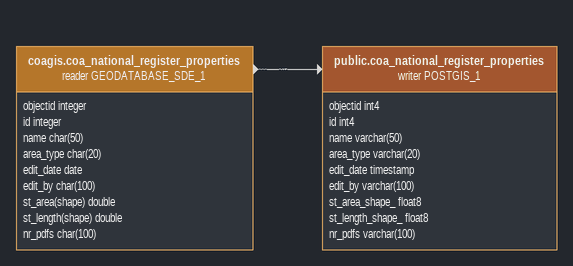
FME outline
coagis.coa_national_register_properties (reader GEODATABASE_SDE_1)
    attributes: objectid integer, id integer, name char(50), area_type char(20), edit_date date, edit_by char(100), st_area(shape) double, st_length(shape) double, nr_pdfs char(100)
    -> public.coa_national_register_properties (writer POSTGIS_1)
public.coa_national_register_properties (writer POSTGIS_1)
    attributes: objectid int4, id int4, name varchar(50), area_type varchar(20), edit_date timestamp, edit_by varchar(100), st_area_shape_ float8, st_length_shape_ float8, nr_pdfs varchar(100)
